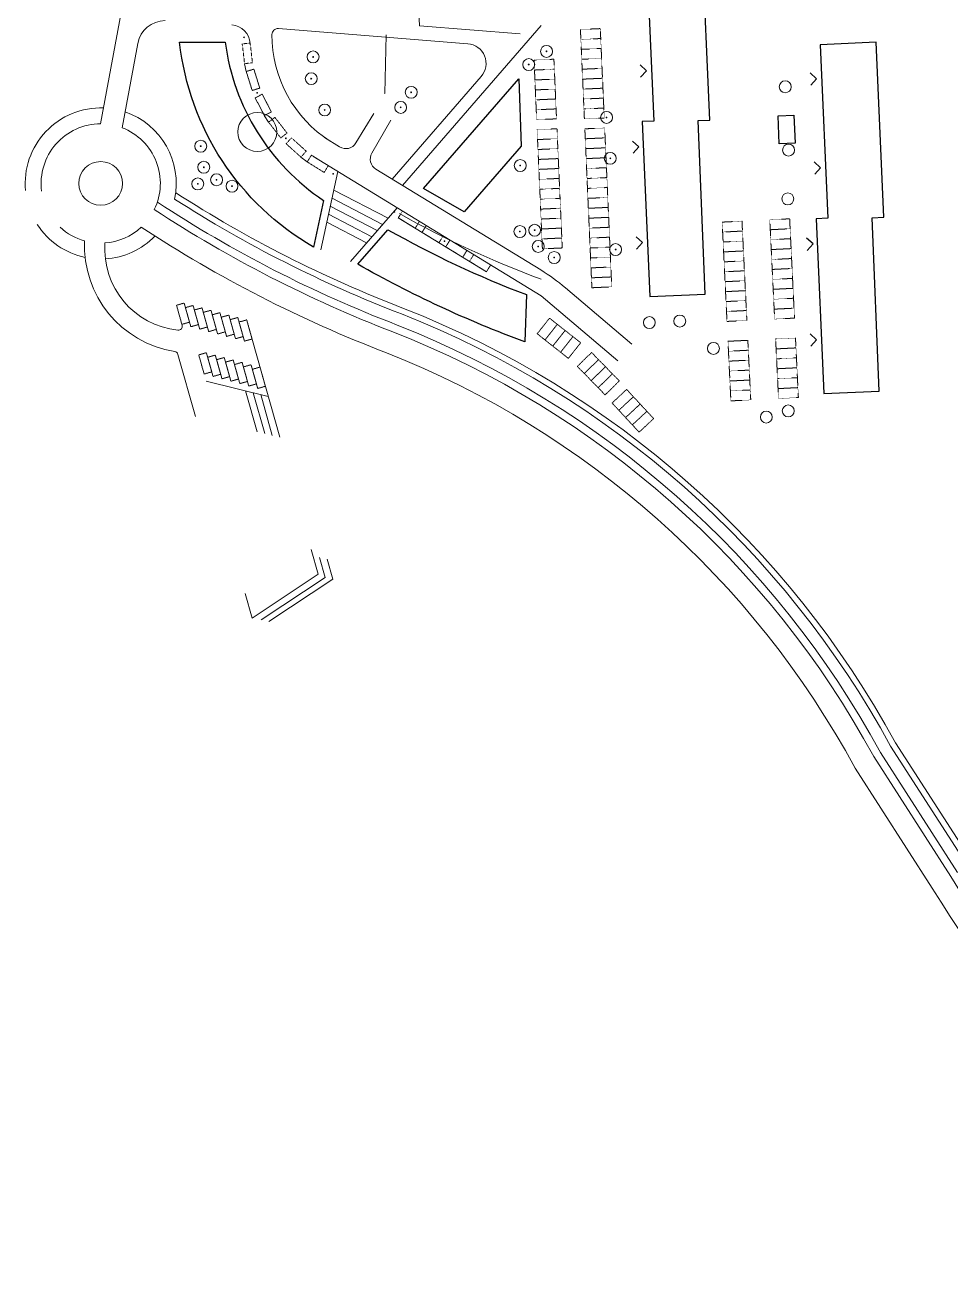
# Model space of a CAD drawing. Header units: millimetres. Extents: x 66738778 to 67478051, y 3190174640 to 3190853561.
# Drawn here: x 66738778 to 66971604, y 3190253304 to 3190570266 of the extents above; entities that cross this region are included whole.
import ezdxf

# ---------------------------------------------------------------- set-up
doc = ezdxf.new("R2010")
doc.units = ezdxf.units.MM
doc.header["$MEASUREMENT"] = 0
doc.linetypes.add('DASHED_4', pattern=[7, 4, -3])
for name, color, linetype, lineweight in [('A-------H1-', 8, 'DASHED_4', 0), ('A-L-16--EE-', 1, 'Continuous', 0), ('A-V27---EE-', 8, 'Continuous', 0)]:
    doc.layers.add(name, color=color, linetype=linetype, lineweight=lineweight)
doc.layers.add('A-01SC-----', color=7, linetype='Continuous')

msp = doc.modelspace()

# ---------------------------------------------------------------- linework, layer by layer
at = {"layer": 'A-------H1-', "flags": 128}
for points in [[(66883547, 3190566914), (66878552, 3190566692), (66878442, 3190569190), (66883437, 3190569411)], [(66883658, 3190564416), (66878663, 3190564195), (66878552, 3190566692), (66883547, 3190566914)], [(66793366, 3190565551), (66793972, 3190560588), (66795958, 3190560830), (66795352, 3190565793)], [(66883769, 3190561919), (66878774, 3190561697), (66878663, 3190564195), (66883658, 3190564416)], [(66871877, 3190559214), (66866882, 3190558993), (66866771, 3190561490), (66871766, 3190561712)], [(66883880, 3190559421), (66878885, 3190559200), (66878774, 3190561697), (66883769, 3190561919)], [(66794389, 3190558631), (66795869, 3190553856), (66797780, 3190554448), (66796299, 3190559224)], [(66871988, 3190556717), (66866993, 3190556495), (66866882, 3190558993), (66871877, 3190559214)], [(66883990, 3190556924), (66878995, 3190556702), (66878885, 3190559200), (66883880, 3190559421)], [(66872099, 3190554219), (66867104, 3190553997), (66866993, 3190556495), (66871988, 3190556717)], [(66872209, 3190551721), (66867214, 3190551500), (66867104, 3190553997), (66872099, 3190554219)], [(66884101, 3190554426), (66879106, 3190554205), (66878995, 3190556702), (66883990, 3190556924)], [(66884212, 3190551928), (66879217, 3190551707), (66879106, 3190554205), (66884101, 3190554426)], [(66796623, 3190552003), (66798929, 3190547567), (66800704, 3190548489), (66798398, 3190552926)], [(66872320, 3190549224), (66867325, 3190549002), (66867214, 3190551500), (66872209, 3190551721)], [(66884323, 3190549431), (66879328, 3190549209), (66879217, 3190551707), (66884212, 3190551928)], [(66872431, 3190546726), (66867436, 3190546505), (66867325, 3190549002), (66872320, 3190549224)], [(66884434, 3190546933), (66879438, 3190546712), (66879328, 3190549209), (66884323, 3190549431)], [(66800001, 3190545878), (66803059, 3190541923), (66804642, 3190543146), (66801583, 3190547101)], [(66804414, 3190540451), (66808131, 3190537107), (66809469, 3190538594), (66805752, 3190541938)], [(66872652, 3190541731), (66867657, 3190541510), (66867547, 3190544007), (66872542, 3190544229)], [(66872763, 3190539234), (66867768, 3190539012), (66867657, 3190541510), (66872652, 3190541731)], [(66884655, 3190541938), (66879660, 3190541717), (66879549, 3190544214), (66884544, 3190544436)], [(66884766, 3190539441), (66879771, 3190539219), (66879660, 3190541717), (66884655, 3190541938)], [(66872874, 3190536736), (66867879, 3190536515), (66867768, 3190539012), (66872763, 3190539234)], [(66884877, 3190536943), (66879881, 3190536722), (66879771, 3190539219), (66884766, 3190539441)], [(66809723, 3190535896), (66813965, 3190533250), (66815024, 3190534947), (66810781, 3190537593)], [(66872985, 3190534239), (66867990, 3190534017), (66867879, 3190536515), (66872874, 3190536736)], [(66884987, 3190534446), (66879992, 3190534224), (66879881, 3190536722), (66884877, 3190536943)], [(66873095, 3190531741), (66868100, 3190531520), (66867990, 3190534017), (66872985, 3190534239)], [(66885098, 3190531948), (66880103, 3190531727), (66879992, 3190534224), (66884987, 3190534446)], [(66885209, 3190529451), (66880214, 3190529229), (66880103, 3190531727), (66885098, 3190531948)], [(66873206, 3190529244), (66868211, 3190529022), (66868100, 3190531520), (66873095, 3190531741)], [(66873317, 3190526746), (66868322, 3190526524), (66868211, 3190529022), (66873206, 3190529244)], [(66885320, 3190526953), (66880325, 3190526732), (66880214, 3190529229), (66885209, 3190529451)], [(66873428, 3190524248), (66868433, 3190524027), (66868322, 3190526524), (66873317, 3190526746)], [(66885430, 3190524455), (66880435, 3190524234), (66880325, 3190526732), (66885320, 3190526953)], [(66832631, 3190521841), (66836897, 3190519234), (66837940, 3190520940), (66833674, 3190523548)], [(66873539, 3190521751), (66868543, 3190521529), (66868433, 3190524027), (66873428, 3190524248)], [(66885541, 3190521958), (66880546, 3190521736), (66880435, 3190524234), (66885430, 3190524455)], [(66838604, 3190518191), (66842870, 3190515583), (66843913, 3190517290), (66839647, 3190519897)], [(66873649, 3190519253), (66868654, 3190519032), (66868543, 3190521529), (66873539, 3190521751)], [(66873760, 3190516756), (66868765, 3190516534), (66868654, 3190519032), (66873649, 3190519253)], [(66885652, 3190519460), (66880657, 3190519239), (66880546, 3190521736), (66885541, 3190521958)], [(66885763, 3190516963), (66880768, 3190516741), (66880657, 3190519239), (66885652, 3190519460)], [(66919204, 3190518502), (66914210, 3190518258), (66914088, 3190520755), (66919082, 3190520999)], [(66931190, 3190519089), (66926196, 3190518844), (66926074, 3190521341), (66931068, 3190521586)], [(66844577, 3190514540), (66848843, 3190511933), (66849886, 3190513639), (66845620, 3190516247)], [(66873871, 3190514258), (66868876, 3190514037), (66868765, 3190516534), (66873760, 3190516756)], [(66885873, 3190514465), (66880878, 3190514244), (66880768, 3190516741), (66885763, 3190516963)], [(66919327, 3190516005), (66914333, 3190515761), (66914210, 3190518258), (66919204, 3190518502)], [(66919449, 3190513508), (66914455, 3190513264), (66914333, 3190515761), (66919327, 3190516005)], [(66931312, 3190516592), (66926318, 3190516347), (66926196, 3190518844), (66931190, 3190519089)], [(66931434, 3190514095), (66926440, 3190513850), (66926318, 3190516347), (66931312, 3190516592)], [(66885984, 3190511968), (66880989, 3190511746), (66880878, 3190514244), (66885873, 3190514465)], [(66919571, 3190511011), (66914577, 3190510767), (66914455, 3190513264), (66919449, 3190513508)], [(66931557, 3190511598), (66926563, 3190511353), (66926440, 3190513850), (66931434, 3190514095)], [(66850550, 3190510890), (66854816, 3190508282), (66855859, 3190509989), (66851593, 3190512596)], [(66886095, 3190509470), (66881100, 3190509249), (66880989, 3190511746), (66885984, 3190511968)], [(66919693, 3190508514), (66914699, 3190508270), (66914577, 3190510767), (66919571, 3190511011)], [(66931679, 3190509101), (66926685, 3190508856), (66926563, 3190511353), (66931557, 3190511598)], [(66886206, 3190506973), (66881211, 3190506751), (66881100, 3190509249), (66886095, 3190509470)], [(66886317, 3190504475), (66881321, 3190504254), (66881211, 3190506751), (66886206, 3190506973)], [(66919815, 3190506017), (66914821, 3190505773), (66914699, 3190508270), (66919693, 3190508514)], [(66931801, 3190506604), (66926807, 3190506359), (66926685, 3190508856), (66931679, 3190509101)], [(66931923, 3190504107), (66926929, 3190503862), (66926807, 3190506359), (66931801, 3190506604)], [(66919938, 3190503520), (66914944, 3190503276), (66914821, 3190505773), (66919815, 3190506017)], [(66920060, 3190501023), (66915066, 3190500779), (66914944, 3190503276), (66919938, 3190503520)], [(66932045, 3190501610), (66927051, 3190501365), (66926929, 3190503862), (66931923, 3190504107)], [(66778193, 3190495049), (66776840, 3190499863), (66778765, 3190500404), (66780118, 3190495590)], [(66920182, 3190498526), (66915188, 3190498282), (66915066, 3190500779), (66920060, 3190501023)], [(66932168, 3190499113), (66927174, 3190498868), (66927051, 3190501365), (66932045, 3190501610)], [(66780440, 3190494445), (66779087, 3190499259), (66781012, 3190499800), (66782366, 3190494986)], [(66782688, 3190493841), (66781334, 3190498655), (66783260, 3190499196), (66784613, 3190494383)], [(66784935, 3190493237), (66783582, 3190498051), (66785507, 3190498592), (66786860, 3190493779)], [(66787182, 3190492633), (66785829, 3190497447), (66787754, 3190497988), (66789108, 3190493175)], [(66789430, 3190492029), (66788076, 3190496843), (66790002, 3190497384), (66791355, 3190492571)], [(66920304, 3190496029), (66915310, 3190495785), (66915188, 3190498282), (66920182, 3190498526)], [(66932290, 3190496616), (66927296, 3190496371), (66927174, 3190498868), (66932168, 3190499113)], [(66791677, 3190491425), (66790324, 3190496239), (66792249, 3190496780), (66793602, 3190491967)], [(66793924, 3190490821), (66792571, 3190495635), (66794496, 3190496176), (66795850, 3190491363)], [(66872626, 3190495060), (66869527, 3190491136), (66867565, 3190492686), (66870664, 3190496610)], [(66874588, 3190493511), (66871489, 3190489587), (66869527, 3190491136), (66872626, 3190495060)], [(66876550, 3190491961), (66873450, 3190488037), (66871489, 3190489587), (66874588, 3190493511)], [(66878511, 3190490411), (66875412, 3190486488), (66873450, 3190488037), (66876550, 3190491961)], [(66920671, 3190488538), (66915677, 3190488294), (66915554, 3190490791), (66920548, 3190491035)], [(66932656, 3190489125), (66927662, 3190488880), (66927540, 3190491377), (66932534, 3190491622)], [(66783781, 3190482561), (66782428, 3190487374), (66784353, 3190487915), (66785707, 3190483102)], [(66882991, 3190486183), (66879412, 3190482691), (66877666, 3190484480), (66881245, 3190487972)], [(66920793, 3190486041), (66915799, 3190485797), (66915677, 3190488294), (66920671, 3190488538)], [(66932778, 3190486628), (66927784, 3190486383), (66927662, 3190488880), (66932656, 3190489125)], [(66786029, 3190481957), (66784675, 3190486770), (66786601, 3190487311), (66787954, 3190482498)], [(66788276, 3190481353), (66786923, 3190486166), (66788848, 3190486708), (66790201, 3190481894)], [(66790523, 3190480749), (66789170, 3190485562), (66791095, 3190486104), (66792449, 3190481290)], [(66792771, 3190480145), (66791417, 3190484958), (66793343, 3190485500), (66794696, 3190480686)], [(66795018, 3190479541), (66793665, 3190484354), (66795590, 3190484896), (66796943, 3190480082)], [(66797265, 3190478937), (66795912, 3190483750), (66797837, 3190484292), (66799191, 3190479478)], [(66884737, 3190484394), (66881158, 3190480902), (66879412, 3190482691), (66882991, 3190486183)], [(66886483, 3190482604), (66882904, 3190479112), (66881158, 3190480902), (66884737, 3190484394)], [(66920915, 3190483544), (66915921, 3190483300), (66915799, 3190485797), (66920793, 3190486041)], [(66932901, 3190484131), (66927907, 3190483886), (66927784, 3190486383), (66932778, 3190486628)], [(66888229, 3190480815), (66884650, 3190477323), (66882904, 3190479112), (66886483, 3190482604)], [(66921037, 3190481047), (66916043, 3190480803), (66915921, 3190483300), (66920915, 3190483544)], [(66933023, 3190481634), (66928029, 3190481389), (66927907, 3190483886), (66932901, 3190484131)], [(66933145, 3190479137), (66928151, 3190478892), (66928029, 3190481389), (66933023, 3190481634)], [(66891765, 3190476845), (66888100, 3190473444), (66886399, 3190475276), (66890064, 3190478677)], [(66921159, 3190478550), (66916165, 3190478306), (66916043, 3190480803), (66921037, 3190481047)], [(66921282, 3190476053), (66916288, 3190475809), (66916165, 3190478306), (66921159, 3190478550)], [(66933267, 3190476640), (66928273, 3190476395), (66928151, 3190478892), (66933145, 3190479137)], [(66893465, 3190475012), (66889800, 3190471611), (66888100, 3190473444), (66891765, 3190476845)], [(66895166, 3190473179), (66891500, 3190469778), (66889800, 3190471611), (66893465, 3190475012)], [(66896866, 3190471347), (66893201, 3190467946), (66891500, 3190469778), (66895166, 3190473179)]]:
    msp.add_lwpolyline(points, close=True, dxfattribs=at)
at = {"layer": 'A-01SC-----', "flags": 128}
for points in [[(66894964, 3190589746), (66896897, 3190546161), (66893935, 3190546030), (66895886, 3190502038), (66909823, 3190502656), (66908021, 3190546272), (66910990, 3190546396), (66909039, 3190590369)], [(66938752, 3190565338), (66940685, 3190521753), (66937724, 3190521621), (66939675, 3190477630), (66953611, 3190478247), (66951809, 3190521864), (66954778, 3190521987), (66952828, 3190565961)], [(66838934, 3190529171), (66862911, 3190556812), (66863547, 3190539817), (66849233, 3190523316)], [(66928162, 3190547456), (66932158, 3190547633), (66932468, 3190540640), (66928472, 3190540463)]]:
    msp.add_lwpolyline(points, close=True, dxfattribs=at)
for points in [[(66777621, 3190565978), (66789088, 3190565978, 0.2158612), (66813809, 3190526205), (66811312, 3190514491, -0.2388334)], [(66830035, 3190518856, 0.0390447), (66864848, 3190502524), (66864476, 3190490631, -0.0405778), (66822461, 3190510148)]]:
    msp.add_lwpolyline(points, format="xyb", close=True, dxfattribs=at)
for points in [[(66893574, 3190557229), (66895054, 3190558836), (66893446, 3190560316)], [(66936365, 3190555173), (66937845, 3190556781), (66936237, 3190558261)], [(66891685, 3190538060), (66893165, 3190539668), (66891558, 3190541148)], [(66937362, 3190532820), (66938842, 3190534428), (66937235, 3190535908)], [(66892577, 3190513996), (66894057, 3190515604), (66892449, 3190517084)], [(66935474, 3190513651), (66936954, 3190515259), (66935346, 3190516739)], [(66936365, 3190489587), (66937845, 3190491195), (66936237, 3190492675)]]:
    msp.add_lwpolyline(points, dxfattribs=at)
at = {"layer": 'A-L-16--EE-'}
for centre, radius in [((66793805, 3190567221), 100), ((66811193, 3190562288), 1500), ((66869909, 3190563687), 1500), ((66869909, 3190563687), 100), ((66811193, 3190562288), 100), ((66865436, 3190560370), 1500), ((66865436, 3190560370), 100), ((66810737, 3190556827), 1500), ((66810737, 3190556827), 100), ((66835876, 3190553392), 1500), ((66929972, 3190554779), 1500), ((66797149, 3190553238), 100), ((66833231, 3190549605), 1500), ((66835876, 3190553392), 100), ((66814113, 3190548946), 1500), ((66814113, 3190548946), 100), ((66833231, 3190549605), 100), ((66885013, 3190547080), 1500), ((66885013, 3190547080), 100), ((66782930, 3190539840), 1500), ((66804358, 3190541821), 100), ((66782930, 3190539840), 100), ((66885951, 3190536791), 1500), ((66930783, 3190538874), 1500), ((66783709, 3190534546), 1500), ((66863298, 3190534982), 1500), ((66863298, 3190534982), 100), ((66885951, 3190536791), 100), ((66782191, 3190530366), 1500), ((66783709, 3190534546), 100), ((66786923, 3190531400), 1500), ((66816267, 3190532872), 100), ((66782191, 3190530366), 100), ((66786923, 3190531400), 100), ((66790799, 3190529792), 1500), ((66790799, 3190529792), 100), ((66930612, 3190526600), 1500), ((66831639, 3190523331), 100), ((66863215, 3190518392), 1500), ((66866930, 3190518717), 1500), ((66844260, 3190515973), 100), ((66863215, 3190518392), 100), ((66867826, 3190514634), 1500), ((66866930, 3190518717), 100), ((66867826, 3190514634), 100), ((66871843, 3190511857), 1500), ((66887294, 3190513853), 1500), ((66887294, 3190513853), 100), ((66871843, 3190511857), 100), ((66895778, 3190495497), 1500), ((66903434, 3190495879), 1500), ((66911910, 3190489010), 1500), ((66930715, 3190473273), 1500), ((66925197, 3190471727), 1500)]:
    msp.add_circle(centre, radius, dxfattribs=at)
at = {"layer": 'A-V27---EE-'}
for p, q in [((66834143, 3190654925), (66837956, 3190570104)), ((66757750, 3190545476), (66775403, 3190641136)), ((66868576, 3190570168), (66833709, 3190529973)), ((66863295, 3190568079), (66837956, 3190570104)), ((66850117, 3190565621), (66802475, 3190569429)), ((66829203, 3190553065), (66829557, 3190567831)), ((66763158, 3190544478), (66767071, 3190565682)), ((66793972, 3190560588), (66794389, 3190558631)), ((66853495, 3190557361), (66831114, 3190531559)), ((66829203, 3190553065), (66829169, 3190553100)), ((66829203, 3190553065), (66829239, 3190553099)), ((66826507, 3190548050), (66821978, 3190540656)), ((66798929, 3190547567), (66800001, 3190545878)), ((66830733, 3190546356), (66825978, 3190538127)), ((66814023, 3190542005), (66817855, 3190539663)), ((66808131, 3190537107), (66809723, 3190535896)), ((66811155, 3190537312), (66868532, 3190502243)), ((66813175, 3190513765), (66817384, 3190533505)), ((66813831, 3190533332), (66813965, 3190533250)), ((66827011, 3190534066), (66868487, 3190508716)), ((66816386, 3190528823), (66830040, 3190521731)), ((66815953, 3190526794), (66828690, 3190520178)), ((66815089, 3190522740), (66825992, 3190517077)), ((66815521, 3190524767), (66827341, 3190518628)), ((66820598, 3190510874), (66832333, 3190524368)), ((66814657, 3190520714), (66824644, 3190515526)), ((66832631, 3190521841), (66854816, 3190508282)), ((66891413, 3190490104), (66874689, 3190504240)), ((66887862, 3190485903), (66868532, 3190502243)), ((66778252, 3190494842), (66778193, 3190495049)), ((66802820, 3190466668), (66794660, 3190495470)), ((66781630, 3190471843), (66777191, 3190487510)), ((66784294, 3190480737), (66799915, 3190476922)), ((66797113, 3190468062), (66794208, 3190478315)), ((66799015, 3190467598), (66796110, 3190477851)), ((66800917, 3190467133), (66798013, 3190477386)), ((66810748, 3190438449), (66812493, 3190432237)), ((66812828, 3190436402), (66814225, 3190431431)), ((66814757, 3190435989), (66816154, 3190431018)), ((66795858, 3190421198), (66812493, 3190432237)), ((66814225, 3190431431), (66798140, 3190420757)), ((66816154, 3190431018), (66800069, 3190420344)), ((66794113, 3190427410), (66795858, 3190421198)), ((66957725, 3190389809), (66977122, 3190359637)), ((66952207, 3190386373), (66971604, 3190356201)), ((66953905, 3190387430), (66973302, 3190357258)), ((66956463, 3190388998), (66975860, 3190358826)), ((66947538, 3190383466), (66966935, 3190353294))]:
    msp.add_line(p, q, dxfattribs=at)
for centre, radius in [((66797156, 3190543423), 4900), ((66757778, 3190530476), 5500)]:
    msp.add_circle(centre, radius, dxfattribs=at)
for centre, radius, start, end in [((66773955, 3190564412), 7000, 89.85529, 169.5443), ((66790371, 3190565380), 5000, 3.25825, 85.4305), ((66832471, 3190567777), 31616, 179.70194, 237.54691), ((66802356, 3190567934), 1500, 85.4305, 179.70194), ((66849718, 3190560637), 5000, 319.06001, 85.4305), ((66757778, 3190530476), 19000, 87.86634, 185.36349), ((66757778, 3190530476), 19000, 348.03223, 71.22226), ((66757778, 3190530476), 15000, 90.10828, 187.28725), ((66757778, 3190530476), 15000, 333.99577, 68.98033), ((66819420, 3190542222), 3000, 238.56644, 328.51739), ((66828576, 3190536626), 3000, 149.98163, 238.56644), ((66945390, 3190789895), 315930, 236.71886, 249.03641), ((66945390, 3190789895), 312933, 237.30742, 249.03641), ((66945390, 3190789895), 311437, 237.18951, 249.03641), ((66945390, 3190789895), 317923, 236.78972, 248.95891), ((66951856, 3190733255), 241652, 240.51959, 249.82865), ((66757778, 3190530476), 19000, 212.78708, 258.07073), ((66757778, 3190530476), 15000, 227.13863, 254.27307), ((66757778, 3190530476), 15000, 274.01243, 312.85576), ((66945390, 3190789895), 323417, 236.73251, 249.03641), ((66780661, 3190514858), 26974, 177.49412, 260.88548), ((66757778, 3190530476), 19000, 273.47552, 315.89785), ((66779349, 3190514035), 20574, 175.88036, 263.96128), ((66842412, 3190466054), 50000, 49.79297, 58.56644), ((66745328, 3190273955), 240443, 28.58502, 68.50512), ((66745328, 3190273955), 241939, 28.61074, 68.50841), ((66777289, 3190494569), 1000, 263.96128, 15.81717), ((66745328, 3190273955), 237447, 28.54823, 68.49842), ((66745328, 3190273955), 235450, 28.51968, 68.5985), ((66776229, 3190487238), 1000, 15.81717, 80.88548), ((66745328, 3190273955), 229960, 28.43862, 68.4809), ((67298899, 3190560010), 385565, 211.91085, 231.59839), ((67298899, 3190560010), 391065, 211.91085, 231.65466)]:
    msp.add_arc(centre, radius, start, end, dxfattribs=at)

doc.saveas('drawing.dxf')
